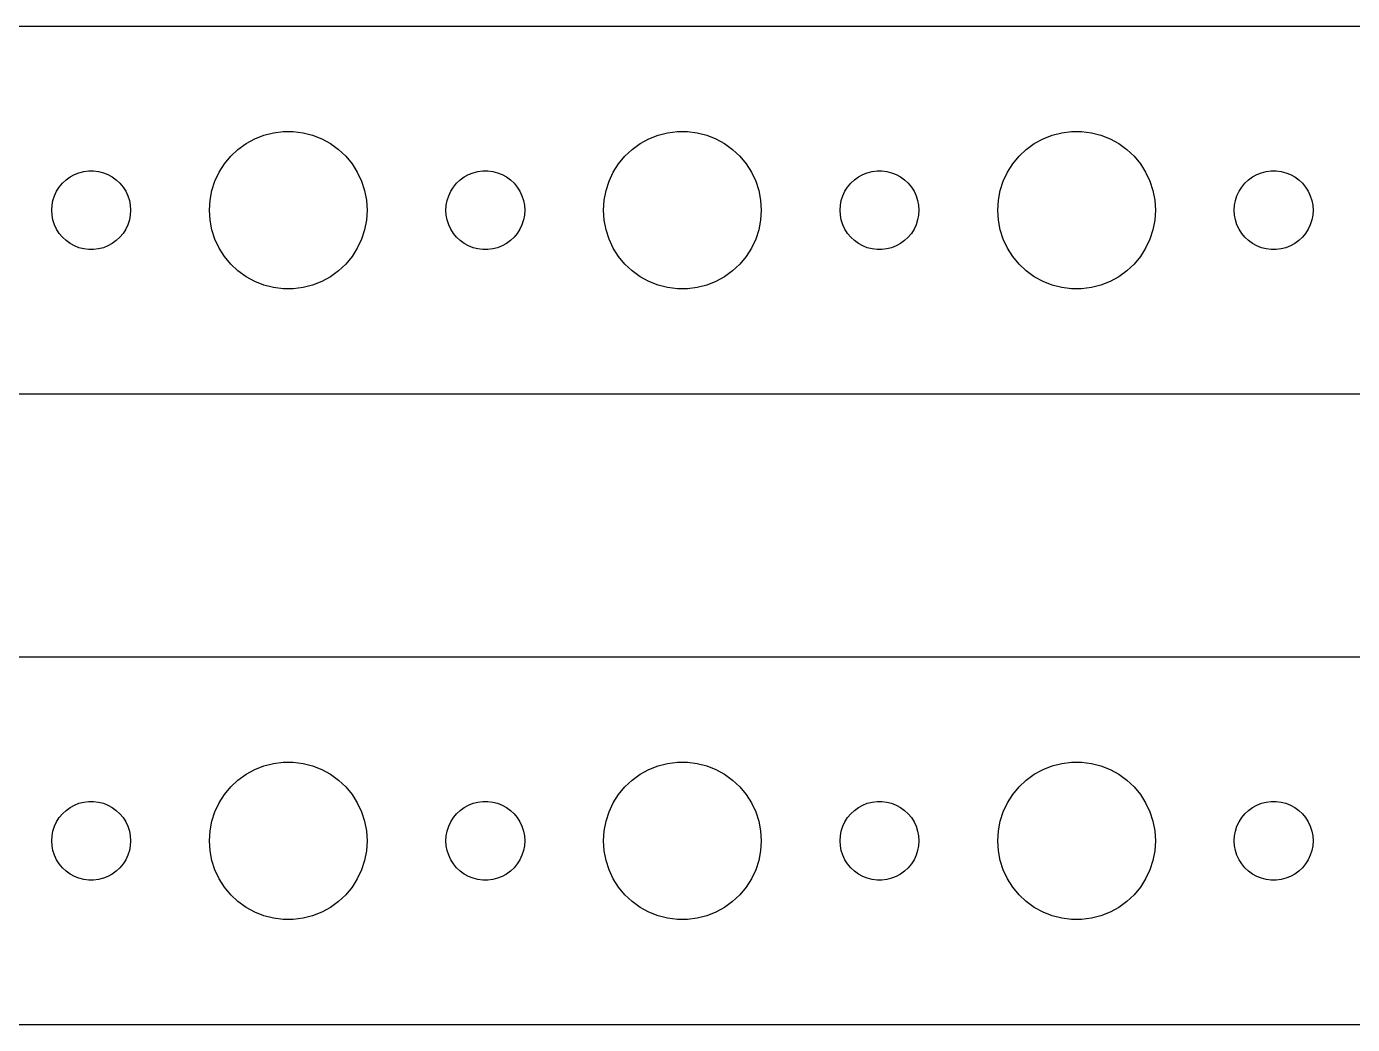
# Model space of a CAD drawing. Header units: metres. Extents: x -194 to 194, y 17 to 55.
# Drawn here: x 42.5 to 93, y 17 to 55 of the extents above; entities that cross this region are included whole.
import ezdxf

# ---------------------------------------------------------------- set-up
doc = ezdxf.new("R2010")
doc.units = ezdxf.units.M

msp = doc.modelspace()

# ---------------------------------------------------------------- linework, layer by layer
for p, q in [((189.814, 54.9901), (-189.814, 54.9901)), ((51.9379, 50.9469), (52.3116, 50.9941)), ((52.3116, 50.9941), (52.6884, 50.9941)), ((52.6884, 50.9941), (53.0621, 50.9469)), ((66.9379, 50.9469), (67.3116, 50.9941)), ((67.3116, 50.9941), (67.6884, 50.9941)), ((67.6884, 50.9941), (68.0621, 50.9469)), ((81.9379, 50.9469), (82.3116, 50.9941)), ((82.3116, 50.9941), (82.6884, 50.9941)), ((82.6884, 50.9941), (83.0621, 50.9469)), ((50.5877, 50.3115), (50.8925, 50.533)), ((50.8925, 50.533), (51.2227, 50.7145)), ((51.2227, 50.7145), (51.5729, 50.8532)), ((51.5729, 50.8532), (51.9379, 50.9469)), ((53.0621, 50.9469), (53.427, 50.8532)), ((53.427, 50.8532), (53.7773, 50.7145)), ((53.7773, 50.7145), (54.1075, 50.533)), ((54.1075, 50.533), (54.4123, 50.3115)), ((65.5877, 50.3115), (65.8925, 50.533)), ((65.8925, 50.533), (66.2227, 50.7145)), ((66.2227, 50.7145), (66.573, 50.8532)), ((66.573, 50.8532), (66.9379, 50.9469)), ((68.0621, 50.9469), (68.427, 50.8532)), ((68.427, 50.8532), (68.7773, 50.7145)), ((68.7773, 50.7145), (69.1075, 50.533)), ((69.1075, 50.533), (69.4123, 50.3115)), ((80.5877, 50.3115), (80.8925, 50.533)), ((80.8925, 50.533), (81.2227, 50.7145)), ((81.2227, 50.7145), (81.573, 50.8532)), ((81.573, 50.8532), (81.9379, 50.9469)), ((83.0621, 50.9469), (83.427, 50.8532)), ((83.427, 50.8532), (83.7773, 50.7145)), ((83.7773, 50.7145), (84.1075, 50.533)), ((84.1075, 50.533), (84.4123, 50.3115)), ((50.0729, 49.7634), (50.3131, 50.0536)), ((50.3131, 50.0536), (50.5877, 50.3115)), ((54.4123, 50.3115), (54.6869, 50.0536)), ((54.6869, 50.0536), (54.927, 49.7634)), ((65.073, 49.7634), (65.3131, 50.0536)), ((65.3131, 50.0536), (65.5877, 50.3115)), ((69.4123, 50.3115), (69.6869, 50.0536)), ((69.6869, 50.0536), (69.927, 49.7634)), ((80.073, 49.7634), (80.3131, 50.0536)), ((80.3131, 50.0536), (80.5877, 50.3115)), ((84.4123, 50.3115), (84.6869, 50.0536)), ((84.6869, 50.0536), (84.927, 49.7634)), ((44.5365, 49.4266), (44.7189, 49.4734)), ((44.7189, 49.4734), (44.9058, 49.497)), ((44.9058, 49.497), (45.0942, 49.497)), ((45.0942, 49.497), (45.2811, 49.4734)), ((45.2811, 49.4734), (45.4635, 49.4266)), ((49.8711, 49.4453), (50.0729, 49.7634)), ((54.927, 49.7634), (55.1289, 49.4453)), ((59.5365, 49.4266), (59.7189, 49.4734)), ((59.7189, 49.4734), (59.9058, 49.497)), ((59.9058, 49.497), (60.0942, 49.497)), ((60.0942, 49.497), (60.2811, 49.4734)), ((60.2811, 49.4734), (60.4635, 49.4266)), ((64.8711, 49.4453), (65.073, 49.7634)), ((69.927, 49.7634), (70.1289, 49.4453)), ((74.5365, 49.4266), (74.7189, 49.4734)), ((74.7189, 49.4734), (74.9058, 49.497)), ((74.9058, 49.497), (75.0942, 49.497)), ((75.0942, 49.497), (75.2811, 49.4734)), ((75.2811, 49.4734), (75.4635, 49.4266)), ((79.8711, 49.4453), (80.073, 49.7634)), ((84.927, 49.7634), (85.1289, 49.4453)), ((89.5365, 49.4266), (89.7189, 49.4734)), ((89.7189, 49.4734), (89.9058, 49.497)), ((89.9058, 49.497), (90.0942, 49.497)), ((90.0942, 49.497), (90.2811, 49.4734)), ((90.2811, 49.4734), (90.4635, 49.4266)), ((43.7865, 48.8817), (43.9065, 49.0268)), ((43.9065, 49.0268), (44.0439, 49.1558)), ((44.0439, 49.1558), (44.1963, 49.2665)), ((44.1963, 49.2665), (44.3613, 49.3572)), ((44.3613, 49.3572), (44.5365, 49.4266)), ((45.4635, 49.4266), (45.6387, 49.3572)), ((45.6387, 49.3572), (45.8037, 49.2665)), ((45.8037, 49.2665), (45.9561, 49.1558)), ((45.9561, 49.1558), (46.0934, 49.0268)), ((46.0934, 49.0268), (46.2135, 48.8817)), ((49.5942, 48.7461), (49.7107, 49.1044)), ((49.7107, 49.1044), (49.8711, 49.4453)), ((55.1289, 49.4453), (55.2893, 49.1044)), ((55.2893, 49.1044), (55.4057, 48.7461)), ((58.7865, 48.8817), (58.9065, 49.0268)), ((58.9065, 49.0268), (59.0439, 49.1558)), ((59.0439, 49.1558), (59.1963, 49.2665)), ((59.1963, 49.2665), (59.3613, 49.3572)), ((59.3613, 49.3572), (59.5365, 49.4266)), ((60.4635, 49.4266), (60.6387, 49.3572)), ((60.6387, 49.3572), (60.8037, 49.2665)), ((60.8037, 49.2665), (60.9561, 49.1558)), ((60.9561, 49.1558), (61.0934, 49.0268)), ((61.0934, 49.0268), (61.2135, 48.8817)), ((64.5943, 48.7461), (64.7107, 49.1044)), ((64.7107, 49.1044), (64.8711, 49.4453)), ((70.1289, 49.4453), (70.2893, 49.1044)), ((70.2893, 49.1044), (70.4057, 48.7461)), ((73.7865, 48.8817), (73.9065, 49.0268)), ((73.9065, 49.0268), (74.0439, 49.1558)), ((74.0439, 49.1558), (74.1963, 49.2665)), ((74.1963, 49.2665), (74.3613, 49.3572)), ((74.3613, 49.3572), (74.5365, 49.4266)), ((75.4635, 49.4266), (75.6387, 49.3572)), ((75.6387, 49.3572), (75.8037, 49.2665)), ((75.8037, 49.2665), (75.9561, 49.1558)), ((75.9561, 49.1558), (76.0934, 49.0268)), ((76.0934, 49.0268), (76.2135, 48.8817)), ((79.5943, 48.7461), (79.7107, 49.1044)), ((79.7107, 49.1044), (79.8711, 49.4453)), ((85.1289, 49.4453), (85.2893, 49.1044)), ((85.2893, 49.1044), (85.4057, 48.7461)), ((88.7865, 48.8817), (88.9065, 49.0268)), ((88.9065, 49.0268), (89.0439, 49.1558)), ((89.0439, 49.1558), (89.1963, 49.2665)), ((89.1963, 49.2665), (89.3613, 49.3572)), ((89.3613, 49.3572), (89.5365, 49.4266)), ((90.4635, 49.4266), (90.6387, 49.3572)), ((90.6387, 49.3572), (90.8037, 49.2665)), ((90.8037, 49.2665), (90.9561, 49.1558)), ((90.9561, 49.1558), (91.0934, 49.0268)), ((91.0934, 49.0268), (91.2135, 48.8817)), ((43.5471, 48.373), (43.6053, 48.5522)), ((43.6053, 48.5522), (43.6855, 48.7226)), ((43.6855, 48.7226), (43.7865, 48.8817)), ((46.2135, 48.8817), (46.3145, 48.7226)), ((46.3145, 48.7226), (46.3947, 48.5522)), ((46.3947, 48.5522), (46.4529, 48.373)), ((49.5237, 48.376), (49.5942, 48.7461)), ((55.4057, 48.7461), (55.4763, 48.376)), ((58.5471, 48.373), (58.6053, 48.5522)), ((58.6053, 48.5522), (58.6855, 48.7226)), ((58.6855, 48.7226), (58.7865, 48.8817)), ((61.2135, 48.8817), (61.3145, 48.7226)), ((61.3145, 48.7226), (61.3947, 48.5522)), ((61.3947, 48.5522), (61.4529, 48.373)), ((64.5237, 48.376), (64.5943, 48.7461)), ((70.4057, 48.7461), (70.4763, 48.376)), ((73.5471, 48.373), (73.6053, 48.5522)), ((73.6053, 48.5522), (73.6855, 48.7226)), ((73.6855, 48.7226), (73.7865, 48.8817)), ((76.2135, 48.8817), (76.3145, 48.7226)), ((76.3145, 48.7226), (76.3947, 48.5522)), ((76.3947, 48.5522), (76.4529, 48.373)), ((79.5237, 48.376), (79.5943, 48.7461)), ((85.4057, 48.7461), (85.4763, 48.376)), ((88.5471, 48.373), (88.6053, 48.5522)), ((88.6053, 48.5522), (88.6855, 48.7226)), ((88.6855, 48.7226), (88.7865, 48.8817)), ((91.2135, 48.8817), (91.3145, 48.7226)), ((91.3145, 48.7226), (91.3947, 48.5522)), ((91.3947, 48.5522), (91.4529, 48.373)), ((43.5, 48), (43.5118, 48.188)), ((43.5118, 47.812), (43.5, 48)), ((43.5118, 48.188), (43.5471, 48.373)), ((46.4529, 48.373), (46.4882, 48.188)), ((46.4882, 48.188), (46.5, 48)), ((46.5, 48), (46.4882, 47.812)), ((49.5, 48), (49.5237, 48.376)), ((49.5237, 47.624), (49.5, 48)), ((55.4763, 48.376), (55.5, 48)), ((55.5, 48), (55.4763, 47.624)), ((58.5, 48), (58.5118, 48.188)), ((58.5118, 47.812), (58.5, 48)), ((58.5118, 48.188), (58.5471, 48.373)), ((61.4529, 48.373), (61.4882, 48.188)), ((61.4882, 48.188), (61.5, 48)), ((61.5, 48), (61.4882, 47.812)), ((64.5, 48), (64.5237, 48.376)), ((64.5237, 47.624), (64.5, 48)), ((70.4763, 48.376), (70.5, 48)), ((70.5, 48), (70.4763, 47.624)), ((73.5, 48), (73.5118, 48.188)), ((73.5118, 47.812), (73.5, 48)), ((73.5118, 48.188), (73.5471, 48.373)), ((76.4529, 48.373), (76.4882, 48.188)), ((76.4882, 48.188), (76.5, 48)), ((76.5, 48), (76.4882, 47.812)), ((79.5, 48), (79.5237, 48.376)), ((79.5237, 47.624), (79.5, 48)), ((85.4763, 48.376), (85.5, 48)), ((85.5, 48), (85.4763, 47.624)), ((88.5, 48), (88.5118, 48.188)), ((88.5118, 47.812), (88.5, 48)), ((88.5118, 48.188), (88.5471, 48.373)), ((91.4529, 48.373), (91.4882, 48.188)), ((91.4882, 48.188), (91.5, 48)), ((91.5, 48), (91.4882, 47.812)), ((43.5471, 47.627), (43.5118, 47.812)), ((43.6053, 47.4478), (43.5471, 47.627)), ((43.6855, 47.2774), (43.6053, 47.4478)), ((46.3947, 47.4478), (46.3145, 47.2774)), ((46.4529, 47.627), (46.3947, 47.4478)), ((46.4882, 47.812), (46.4529, 47.627)), ((49.5942, 47.2539), (49.5237, 47.624)), ((55.4763, 47.624), (55.4057, 47.2539)), ((58.5471, 47.627), (58.5118, 47.812)), ((58.6053, 47.4478), (58.5471, 47.627)), ((58.6855, 47.2774), (58.6053, 47.4478)), ((61.3947, 47.4478), (61.3145, 47.2774)), ((61.4529, 47.627), (61.3947, 47.4478)), ((61.4882, 47.812), (61.4529, 47.627)), ((64.5943, 47.2539), (64.5237, 47.624)), ((70.4763, 47.624), (70.4057, 47.2539)), ((73.5471, 47.627), (73.5118, 47.812)), ((73.6053, 47.4478), (73.5471, 47.627)), ((73.6855, 47.2774), (73.6053, 47.4478)), ((76.3947, 47.4478), (76.3145, 47.2774)), ((76.4529, 47.627), (76.3947, 47.4478)), ((76.4882, 47.812), (76.4529, 47.627)), ((79.5943, 47.2539), (79.5237, 47.624)), ((85.4763, 47.624), (85.4057, 47.2539)), ((88.5471, 47.627), (88.5118, 47.812)), ((88.6053, 47.4478), (88.5471, 47.627)), ((88.6855, 47.2774), (88.6053, 47.4478)), ((91.3947, 47.4478), (91.3145, 47.2774)), ((91.4529, 47.627), (91.3947, 47.4478)), ((91.4882, 47.812), (91.4529, 47.627)), ((43.7865, 47.1183), (43.6855, 47.2774)), ((43.9065, 46.9732), (43.7865, 47.1183)), ((44.0439, 46.8442), (43.9065, 46.9732)), ((46.0934, 46.9732), (45.9561, 46.8442)), ((46.2135, 47.1183), (46.0934, 46.9732)), ((46.3145, 47.2774), (46.2135, 47.1183)), ((49.7107, 46.8956), (49.5942, 47.2539)), ((55.4057, 47.2539), (55.2893, 46.8956)), ((58.7865, 47.1183), (58.6855, 47.2774)), ((58.9065, 46.9732), (58.7865, 47.1183)), ((59.0439, 46.8442), (58.9065, 46.9732)), ((61.0934, 46.9732), (60.9561, 46.8442)), ((61.2135, 47.1183), (61.0934, 46.9732)), ((61.3145, 47.2774), (61.2135, 47.1183)), ((64.7107, 46.8956), (64.5943, 47.2539)), ((70.4057, 47.2539), (70.2893, 46.8956)), ((73.7865, 47.1183), (73.6855, 47.2774)), ((73.9065, 46.9732), (73.7865, 47.1183)), ((74.0439, 46.8442), (73.9065, 46.9732)), ((76.0934, 46.9732), (75.9561, 46.8442)), ((76.2135, 47.1183), (76.0934, 46.9732)), ((76.3145, 47.2774), (76.2135, 47.1183)), ((79.7107, 46.8956), (79.5943, 47.2539)), ((85.4057, 47.2539), (85.2893, 46.8956)), ((88.7865, 47.1183), (88.6855, 47.2774)), ((88.9065, 46.9732), (88.7865, 47.1183)), ((89.0439, 46.8442), (88.9065, 46.9732)), ((91.0934, 46.9732), (90.9561, 46.8442)), ((91.2135, 47.1183), (91.0934, 46.9732)), ((91.3145, 47.2774), (91.2135, 47.1183)), ((44.1963, 46.7335), (44.0439, 46.8442)), ((44.3613, 46.6428), (44.1963, 46.7335)), ((44.5365, 46.5734), (44.3613, 46.6428)), ((44.7189, 46.5266), (44.5365, 46.5734)), ((44.9058, 46.503), (44.7189, 46.5266)), ((45.0942, 46.503), (44.9058, 46.503)), ((45.2811, 46.5266), (45.0942, 46.503)), ((45.4635, 46.5734), (45.2811, 46.5266)), ((45.6387, 46.6428), (45.4635, 46.5734)), ((45.8037, 46.7335), (45.6387, 46.6428)), ((45.9561, 46.8442), (45.8037, 46.7335)), ((49.8711, 46.5547), (49.7107, 46.8956)), ((50.0729, 46.2366), (49.8711, 46.5547)), ((55.1289, 46.5547), (54.927, 46.2366)), ((55.2893, 46.8956), (55.1289, 46.5547)), ((59.1963, 46.7335), (59.0439, 46.8442)), ((59.3613, 46.6428), (59.1963, 46.7335)), ((59.5365, 46.5734), (59.3613, 46.6428)), ((59.7189, 46.5266), (59.5365, 46.5734)), ((59.9058, 46.503), (59.7189, 46.5266)), ((60.0942, 46.503), (59.9058, 46.503)), ((60.2811, 46.5266), (60.0942, 46.503)), ((60.4635, 46.5734), (60.2811, 46.5266)), ((60.6387, 46.6428), (60.4635, 46.5734)), ((60.8037, 46.7335), (60.6387, 46.6428)), ((60.9561, 46.8442), (60.8037, 46.7335)), ((64.8711, 46.5547), (64.7107, 46.8956)), ((65.073, 46.2366), (64.8711, 46.5547)), ((70.1289, 46.5547), (69.927, 46.2366)), ((70.2893, 46.8956), (70.1289, 46.5547)), ((74.1963, 46.7335), (74.0439, 46.8442)), ((74.3613, 46.6428), (74.1963, 46.7335)), ((74.5365, 46.5734), (74.3613, 46.6428)), ((74.7189, 46.5266), (74.5365, 46.5734)), ((74.9058, 46.503), (74.7189, 46.5266)), ((75.0942, 46.503), (74.9058, 46.503)), ((75.2811, 46.5266), (75.0942, 46.503)), ((75.4635, 46.5734), (75.2811, 46.5266)), ((75.6387, 46.6428), (75.4635, 46.5734)), ((75.8037, 46.7335), (75.6387, 46.6428)), ((75.9561, 46.8442), (75.8037, 46.7335)), ((79.8711, 46.5547), (79.7107, 46.8956)), ((80.073, 46.2366), (79.8711, 46.5547)), ((85.1289, 46.5547), (84.927, 46.2366)), ((85.2893, 46.8956), (85.1289, 46.5547)), ((89.1963, 46.7335), (89.0439, 46.8442)), ((89.3613, 46.6428), (89.1963, 46.7335)), ((89.5365, 46.5734), (89.3613, 46.6428)), ((89.7189, 46.5266), (89.5365, 46.5734)), ((89.9058, 46.503), (89.7189, 46.5266)), ((90.0942, 46.503), (89.9058, 46.503)), ((90.2811, 46.5266), (90.0942, 46.503)), ((90.4635, 46.5734), (90.2811, 46.5266)), ((90.6387, 46.6428), (90.4635, 46.5734)), ((90.8037, 46.7335), (90.6387, 46.6428)), ((90.9561, 46.8442), (90.8037, 46.7335)), ((50.3131, 45.9464), (50.0729, 46.2366)), ((50.5877, 45.6885), (50.3131, 45.9464)), ((54.6869, 45.9464), (54.4123, 45.6885)), ((54.927, 46.2366), (54.6869, 45.9464)), ((65.3131, 45.9464), (65.073, 46.2366)), ((65.5877, 45.6885), (65.3131, 45.9464)), ((69.6869, 45.9464), (69.4123, 45.6885)), ((69.927, 46.2366), (69.6869, 45.9464)), ((80.3131, 45.9464), (80.073, 46.2366)), ((80.5877, 45.6885), (80.3131, 45.9464)), ((84.6869, 45.9464), (84.4123, 45.6885)), ((84.927, 46.2366), (84.6869, 45.9464)), ((50.8925, 45.467), (50.5877, 45.6885)), ((51.2227, 45.2855), (50.8925, 45.467)), ((54.1075, 45.467), (53.7773, 45.2855)), ((54.4123, 45.6885), (54.1075, 45.467)), ((65.8925, 45.467), (65.5877, 45.6885)), ((66.2227, 45.2855), (65.8925, 45.467)), ((69.1075, 45.467), (68.7773, 45.2855)), ((69.4123, 45.6885), (69.1075, 45.467)), ((80.8925, 45.467), (80.5877, 45.6885)), ((81.2227, 45.2855), (80.8925, 45.467)), ((84.1075, 45.467), (83.7773, 45.2855)), ((84.4123, 45.6885), (84.1075, 45.467)), ((51.5729, 45.1468), (51.2227, 45.2855)), ((51.9379, 45.0531), (51.5729, 45.1468)), ((52.3116, 45.0059), (51.9379, 45.0531)), ((52.6884, 45.0059), (52.3116, 45.0059)), ((53.0621, 45.0531), (52.6884, 45.0059)), ((53.427, 45.1468), (53.0621, 45.0531)), ((53.7773, 45.2855), (53.427, 45.1468)), ((66.573, 45.1468), (66.2227, 45.2855)), ((66.9379, 45.0531), (66.573, 45.1468)), ((67.3116, 45.0059), (66.9379, 45.0531)), ((67.6884, 45.0059), (67.3116, 45.0059)), ((68.0621, 45.0531), (67.6884, 45.0059)), ((68.427, 45.1468), (68.0621, 45.0531)), ((68.7773, 45.2855), (68.427, 45.1468)), ((81.573, 45.1468), (81.2227, 45.2855)), ((81.9379, 45.0531), (81.573, 45.1468)), ((82.3116, 45.0059), (81.9379, 45.0531)), ((82.6884, 45.0059), (82.3116, 45.0059)), ((83.0621, 45.0531), (82.6884, 45.0059)), ((83.427, 45.1468), (83.0621, 45.0531)), ((83.7773, 45.2855), (83.427, 45.1468)), ((-189.814, 41.0099), (189.814, 41.0099)), ((189.814, 30.9901), (-189.814, 30.9901)), ((51.2227, 26.7145), (51.5729, 26.8532)), ((51.5729, 26.8532), (51.9379, 26.9469)), ((51.9379, 26.9469), (52.3116, 26.9941)), ((52.3116, 26.9941), (52.6884, 26.9941)), ((52.6884, 26.9941), (53.0621, 26.9469)), ((53.0621, 26.9469), (53.427, 26.8532)), ((53.427, 26.8532), (53.7773, 26.7145)), ((66.2227, 26.7145), (66.573, 26.8532)), ((66.573, 26.8532), (66.9379, 26.9469)), ((66.9379, 26.9469), (67.3116, 26.9941)), ((67.3116, 26.9941), (67.6884, 26.9941)), ((67.6884, 26.9941), (68.0621, 26.9469)), ((68.0621, 26.9469), (68.427, 26.8532)), ((68.427, 26.8532), (68.7773, 26.7145)), ((81.2227, 26.7145), (81.573, 26.8532)), ((81.573, 26.8532), (81.9379, 26.9469)), ((81.9379, 26.9469), (82.3116, 26.9941)), ((82.3116, 26.9941), (82.6884, 26.9941)), ((82.6884, 26.9941), (83.0621, 26.9469)), ((83.0621, 26.9469), (83.427, 26.8532)), ((83.427, 26.8532), (83.7773, 26.7145)), ((50.3131, 26.0536), (50.5877, 26.3115)), ((50.5877, 26.3115), (50.8925, 26.533)), ((50.8925, 26.533), (51.2227, 26.7145)), ((53.7773, 26.7145), (54.1075, 26.533)), ((54.1075, 26.533), (54.4123, 26.3115)), ((54.4123, 26.3115), (54.6869, 26.0536)), ((65.3131, 26.0536), (65.5877, 26.3115)), ((65.5877, 26.3115), (65.8925, 26.533)), ((65.8925, 26.533), (66.2227, 26.7145)), ((68.7773, 26.7145), (69.1075, 26.533)), ((69.1075, 26.533), (69.4123, 26.3115)), ((69.4123, 26.3115), (69.6869, 26.0536)), ((80.3131, 26.0536), (80.5877, 26.3115)), ((80.5877, 26.3115), (80.8925, 26.533)), ((80.8925, 26.533), (81.2227, 26.7145)), ((83.7773, 26.7145), (84.1075, 26.533)), ((84.1075, 26.533), (84.4123, 26.3115)), ((84.4123, 26.3115), (84.6869, 26.0536)), ((49.8711, 25.4453), (50.0729, 25.7634)), ((50.0729, 25.7634), (50.3131, 26.0536)), ((54.6869, 26.0536), (54.927, 25.7634)), ((54.927, 25.7634), (55.1289, 25.4453)), ((64.8711, 25.4453), (65.073, 25.7634)), ((65.073, 25.7634), (65.3131, 26.0536)), ((69.6869, 26.0536), (69.927, 25.7634)), ((69.927, 25.7634), (70.1289, 25.4453)), ((79.8711, 25.4453), (80.073, 25.7634)), ((80.073, 25.7634), (80.3131, 26.0536)), ((84.6869, 26.0536), (84.927, 25.7634)), ((84.927, 25.7634), (85.1289, 25.4453)), ((44.0439, 25.1558), (44.1963, 25.2665)), ((44.1963, 25.2665), (44.3613, 25.3572)), ((44.3613, 25.3572), (44.5365, 25.4266)), ((44.5365, 25.4266), (44.7189, 25.4734)), ((44.7189, 25.4734), (44.9058, 25.497)), ((44.9058, 25.497), (45.0942, 25.497)), ((45.0942, 25.497), (45.2811, 25.4734)), ((45.2811, 25.4734), (45.4635, 25.4266)), ((45.4635, 25.4266), (45.6387, 25.3572)), ((45.6387, 25.3572), (45.8037, 25.2665)), ((45.8037, 25.2665), (45.9561, 25.1558)), ((49.7107, 25.1044), (49.8711, 25.4453)), ((55.1289, 25.4453), (55.2893, 25.1044)), ((59.0439, 25.1558), (59.1963, 25.2665)), ((59.1963, 25.2665), (59.3613, 25.3572)), ((59.3613, 25.3572), (59.5365, 25.4266)), ((59.5365, 25.4266), (59.7189, 25.4734)), ((59.7189, 25.4734), (59.9058, 25.497)), ((59.9058, 25.497), (60.0942, 25.497)), ((60.0942, 25.497), (60.2811, 25.4734)), ((60.2811, 25.4734), (60.4635, 25.4266)), ((60.4635, 25.4266), (60.6387, 25.3572)), ((60.6387, 25.3572), (60.8037, 25.2665)), ((60.8037, 25.2665), (60.9561, 25.1558)), ((64.7107, 25.1044), (64.8711, 25.4453)), ((70.1289, 25.4453), (70.2893, 25.1044)), ((74.0439, 25.1558), (74.1963, 25.2665)), ((74.1963, 25.2665), (74.3613, 25.3572)), ((74.3613, 25.3572), (74.5365, 25.4266)), ((74.5365, 25.4266), (74.7189, 25.4734)), ((74.7189, 25.4734), (74.9058, 25.497)), ((74.9058, 25.497), (75.0942, 25.497)), ((75.0942, 25.497), (75.2811, 25.4734)), ((75.2811, 25.4734), (75.4635, 25.4266)), ((75.4635, 25.4266), (75.6387, 25.3572)), ((75.6387, 25.3572), (75.8037, 25.2665)), ((75.8037, 25.2665), (75.9561, 25.1558)), ((79.7107, 25.1044), (79.8711, 25.4453)), ((85.1289, 25.4453), (85.2893, 25.1044)), ((89.0439, 25.1558), (89.1963, 25.2665)), ((89.1963, 25.2665), (89.3613, 25.3572)), ((89.3613, 25.3572), (89.5365, 25.4266)), ((89.5365, 25.4266), (89.7189, 25.4734)), ((89.7189, 25.4734), (89.9058, 25.497)), ((89.9058, 25.497), (90.0942, 25.497)), ((90.0942, 25.497), (90.2811, 25.4734)), ((90.2811, 25.4734), (90.4635, 25.4266)), ((90.4635, 25.4266), (90.6387, 25.3572)), ((90.6387, 25.3572), (90.8037, 25.2665)), ((90.8037, 25.2665), (90.9561, 25.1558)), ((43.6855, 24.7226), (43.7865, 24.8817)), ((43.7865, 24.8817), (43.9065, 25.0268)), ((43.9065, 25.0268), (44.0439, 25.1558)), ((45.9561, 25.1558), (46.0934, 25.0268)), ((46.0934, 25.0268), (46.2135, 24.8817)), ((46.2135, 24.8817), (46.3145, 24.7226)), ((49.5237, 24.376), (49.5942, 24.7461)), ((49.5942, 24.7461), (49.7107, 25.1044)), ((55.2893, 25.1044), (55.4057, 24.7461)), ((55.4057, 24.7461), (55.4763, 24.376)), ((58.6855, 24.7226), (58.7865, 24.8817)), ((58.7865, 24.8817), (58.9065, 25.0268)), ((58.9065, 25.0268), (59.0439, 25.1558)), ((60.9561, 25.1558), (61.0934, 25.0268)), ((61.0934, 25.0268), (61.2135, 24.8817)), ((61.2135, 24.8817), (61.3145, 24.7226)), ((64.5237, 24.376), (64.5943, 24.7461)), ((64.5943, 24.7461), (64.7107, 25.1044)), ((70.2893, 25.1044), (70.4057, 24.7461)), ((70.4057, 24.7461), (70.4763, 24.376)), ((73.6855, 24.7226), (73.7865, 24.8817)), ((73.7865, 24.8817), (73.9065, 25.0268)), ((73.9065, 25.0268), (74.0439, 25.1558)), ((75.9561, 25.1558), (76.0934, 25.0268)), ((76.0934, 25.0268), (76.2135, 24.8817)), ((76.2135, 24.8817), (76.3145, 24.7226)), ((79.5237, 24.376), (79.5943, 24.7461)), ((79.5943, 24.7461), (79.7107, 25.1044)), ((85.2893, 25.1044), (85.4057, 24.7461)), ((85.4057, 24.7461), (85.4763, 24.376)), ((88.6855, 24.7226), (88.7865, 24.8817)), ((88.7865, 24.8817), (88.9065, 25.0268)), ((88.9065, 25.0268), (89.0439, 25.1558)), ((90.9561, 25.1558), (91.0934, 25.0268)), ((91.0934, 25.0268), (91.2135, 24.8817)), ((91.2135, 24.8817), (91.3145, 24.7226)), ((43.5118, 24.188), (43.5471, 24.373)), ((43.5471, 24.373), (43.6053, 24.5522)), ((43.6053, 24.5522), (43.6855, 24.7226)), ((46.3145, 24.7226), (46.3947, 24.5522)), ((46.3947, 24.5522), (46.4529, 24.373)), ((46.4529, 24.373), (46.4882, 24.188)), ((49.5, 24), (49.5237, 24.376)), ((55.4763, 24.376), (55.5, 24)), ((58.5118, 24.188), (58.5471, 24.373)), ((58.5471, 24.373), (58.6053, 24.5522)), ((58.6053, 24.5522), (58.6855, 24.7226)), ((61.3145, 24.7226), (61.3947, 24.5522)), ((61.3947, 24.5522), (61.4529, 24.373)), ((61.4529, 24.373), (61.4882, 24.188)), ((64.5, 24), (64.5237, 24.376)), ((70.4763, 24.376), (70.5, 24)), ((73.5118, 24.188), (73.5471, 24.373)), ((73.5471, 24.373), (73.6053, 24.5522)), ((73.6053, 24.5522), (73.6855, 24.7226)), ((76.3145, 24.7226), (76.3947, 24.5522)), ((76.3947, 24.5522), (76.4529, 24.373)), ((76.4529, 24.373), (76.4882, 24.188)), ((79.5, 24), (79.5237, 24.376)), ((85.4763, 24.376), (85.5, 24)), ((88.5118, 24.188), (88.5471, 24.373)), ((88.5471, 24.373), (88.6053, 24.5522)), ((88.6053, 24.5522), (88.6855, 24.7226)), ((91.3145, 24.7226), (91.3947, 24.5522)), ((91.3947, 24.5522), (91.4529, 24.373)), ((91.4529, 24.373), (91.4882, 24.188)), ((43.5, 24), (43.5118, 24.188)), ((43.5118, 23.812), (43.5, 24)), ((43.5471, 23.627), (43.5118, 23.812)), ((46.4882, 23.812), (46.4529, 23.627)), ((46.4882, 24.188), (46.5, 24)), ((46.5, 24), (46.4882, 23.812)), ((49.5237, 23.624), (49.5, 24)), ((55.5, 24), (55.4763, 23.624)), ((58.5, 24), (58.5118, 24.188)), ((58.5118, 23.812), (58.5, 24)), ((58.5471, 23.627), (58.5118, 23.812)), ((61.4882, 23.812), (61.4529, 23.627)), ((61.4882, 24.188), (61.5, 24)), ((61.5, 24), (61.4882, 23.812)), ((64.5237, 23.624), (64.5, 24)), ((70.5, 24), (70.4763, 23.624)), ((73.5, 24), (73.5118, 24.188)), ((73.5118, 23.812), (73.5, 24)), ((73.5471, 23.627), (73.5118, 23.812)), ((76.4882, 23.812), (76.4529, 23.627)), ((76.4882, 24.188), (76.5, 24)), ((76.5, 24), (76.4882, 23.812)), ((79.5237, 23.624), (79.5, 24)), ((85.5, 24), (85.4763, 23.624)), ((88.5, 24), (88.5118, 24.188)), ((88.5118, 23.812), (88.5, 24)), ((88.5471, 23.627), (88.5118, 23.812)), ((91.4882, 23.812), (91.4529, 23.627)), ((91.4882, 24.188), (91.5, 24)), ((91.5, 24), (91.4882, 23.812)), ((43.6053, 23.4478), (43.5471, 23.627)), ((43.6855, 23.2774), (43.6053, 23.4478)), ((43.7865, 23.1183), (43.6855, 23.2774)), ((46.3145, 23.2774), (46.2135, 23.1183)), ((46.3947, 23.4478), (46.3145, 23.2774)), ((46.4529, 23.627), (46.3947, 23.4478)), ((49.5942, 23.2539), (49.5237, 23.624)), ((49.7107, 22.8956), (49.5942, 23.2539)), ((55.4057, 23.2539), (55.2893, 22.8956)), ((55.4763, 23.624), (55.4057, 23.2539)), ((58.6053, 23.4478), (58.5471, 23.627)), ((58.6855, 23.2774), (58.6053, 23.4478)), ((58.7865, 23.1183), (58.6855, 23.2774)), ((61.3145, 23.2774), (61.2135, 23.1183)), ((61.3947, 23.4478), (61.3145, 23.2774)), ((61.4529, 23.627), (61.3947, 23.4478)), ((64.5943, 23.2539), (64.5237, 23.624)), ((64.7107, 22.8956), (64.5943, 23.2539)), ((70.4057, 23.2539), (70.2893, 22.8956)), ((70.4763, 23.624), (70.4057, 23.2539)), ((73.6053, 23.4478), (73.5471, 23.627)), ((73.6855, 23.2774), (73.6053, 23.4478)), ((73.7865, 23.1183), (73.6855, 23.2774)), ((76.3145, 23.2774), (76.2135, 23.1183)), ((76.3947, 23.4478), (76.3145, 23.2774)), ((76.4529, 23.627), (76.3947, 23.4478)), ((79.5943, 23.2539), (79.5237, 23.624)), ((79.7107, 22.8956), (79.5943, 23.2539)), ((85.4057, 23.2539), (85.2893, 22.8956)), ((85.4763, 23.624), (85.4057, 23.2539)), ((88.6053, 23.4478), (88.5471, 23.627)), ((88.6855, 23.2774), (88.6053, 23.4478)), ((88.7865, 23.1183), (88.6855, 23.2774)), ((91.3145, 23.2774), (91.2135, 23.1183)), ((91.3947, 23.4478), (91.3145, 23.2774)), ((91.4529, 23.627), (91.3947, 23.4478)), ((43.9065, 22.9732), (43.7865, 23.1183)), ((44.0439, 22.8442), (43.9065, 22.9732)), ((44.1963, 22.7335), (44.0439, 22.8442)), ((44.3613, 22.6428), (44.1963, 22.7335)), ((45.8037, 22.7335), (45.6387, 22.6428)), ((45.9561, 22.8442), (45.8037, 22.7335)), ((46.0934, 22.9732), (45.9561, 22.8442)), ((46.2135, 23.1183), (46.0934, 22.9732)), ((49.8711, 22.5547), (49.7107, 22.8956)), ((55.2893, 22.8956), (55.1289, 22.5547)), ((58.9065, 22.9732), (58.7865, 23.1183)), ((59.0439, 22.8442), (58.9065, 22.9732)), ((59.1963, 22.7335), (59.0439, 22.8442)), ((59.3613, 22.6428), (59.1963, 22.7335)), ((60.8037, 22.7335), (60.6387, 22.6428)), ((60.9561, 22.8442), (60.8037, 22.7335)), ((61.0934, 22.9732), (60.9561, 22.8442)), ((61.2135, 23.1183), (61.0934, 22.9732)), ((64.8711, 22.5547), (64.7107, 22.8956)), ((70.2893, 22.8956), (70.1289, 22.5547)), ((73.9065, 22.9732), (73.7865, 23.1183)), ((74.0439, 22.8442), (73.9065, 22.9732)), ((74.1963, 22.7335), (74.0439, 22.8442)), ((74.3613, 22.6428), (74.1963, 22.7335)), ((75.8037, 22.7335), (75.6387, 22.6428)), ((75.9561, 22.8442), (75.8037, 22.7335)), ((76.0934, 22.9732), (75.9561, 22.8442)), ((76.2135, 23.1183), (76.0934, 22.9732)), ((79.8711, 22.5547), (79.7107, 22.8956)), ((85.2893, 22.8956), (85.1289, 22.5547)), ((88.9065, 22.9732), (88.7865, 23.1183)), ((89.0439, 22.8442), (88.9065, 22.9732)), ((89.1963, 22.7335), (89.0439, 22.8442)), ((89.3613, 22.6428), (89.1963, 22.7335)), ((90.8037, 22.7335), (90.6387, 22.6428)), ((90.9561, 22.8442), (90.8037, 22.7335)), ((91.0934, 22.9732), (90.9561, 22.8442)), ((91.2135, 23.1183), (91.0934, 22.9732)), ((44.5365, 22.5734), (44.3613, 22.6428)), ((44.7189, 22.5266), (44.5365, 22.5734)), ((44.9058, 22.503), (44.7189, 22.5266)), ((45.0942, 22.503), (44.9058, 22.503)), ((45.2811, 22.5266), (45.0942, 22.503)), ((45.4635, 22.5734), (45.2811, 22.5266)), ((45.6387, 22.6428), (45.4635, 22.5734)), ((50.0729, 22.2366), (49.8711, 22.5547)), ((50.3131, 21.9464), (50.0729, 22.2366)), ((54.927, 22.2366), (54.6869, 21.9464)), ((55.1289, 22.5547), (54.927, 22.2366)), ((59.5365, 22.5734), (59.3613, 22.6428)), ((59.7189, 22.5266), (59.5365, 22.5734)), ((59.9058, 22.503), (59.7189, 22.5266)), ((60.0942, 22.503), (59.9058, 22.503)), ((60.2811, 22.5266), (60.0942, 22.503)), ((60.4635, 22.5734), (60.2811, 22.5266)), ((60.6387, 22.6428), (60.4635, 22.5734)), ((65.073, 22.2366), (64.8711, 22.5547)), ((65.3131, 21.9464), (65.073, 22.2366)), ((69.927, 22.2366), (69.6869, 21.9464)), ((70.1289, 22.5547), (69.927, 22.2366)), ((74.5365, 22.5734), (74.3613, 22.6428)), ((74.7189, 22.5266), (74.5365, 22.5734)), ((74.9058, 22.503), (74.7189, 22.5266)), ((75.0942, 22.503), (74.9058, 22.503)), ((75.2811, 22.5266), (75.0942, 22.503)), ((75.4635, 22.5734), (75.2811, 22.5266)), ((75.6387, 22.6428), (75.4635, 22.5734)), ((80.073, 22.2366), (79.8711, 22.5547)), ((80.3131, 21.9464), (80.073, 22.2366)), ((84.927, 22.2366), (84.6869, 21.9464)), ((85.1289, 22.5547), (84.927, 22.2366)), ((89.5365, 22.5734), (89.3613, 22.6428)), ((89.7189, 22.5266), (89.5365, 22.5734)), ((89.9058, 22.503), (89.7189, 22.5266)), ((90.0942, 22.503), (89.9058, 22.503)), ((90.2811, 22.5266), (90.0942, 22.503)), ((90.4635, 22.5734), (90.2811, 22.5266)), ((90.6387, 22.6428), (90.4635, 22.5734)), ((50.5877, 21.6885), (50.3131, 21.9464)), ((54.6869, 21.9464), (54.4123, 21.6885)), ((65.5877, 21.6885), (65.3131, 21.9464)), ((69.6869, 21.9464), (69.4123, 21.6885)), ((80.5877, 21.6885), (80.3131, 21.9464)), ((84.6869, 21.9464), (84.4123, 21.6885)), ((50.8925, 21.467), (50.5877, 21.6885)), ((51.2227, 21.2855), (50.8925, 21.467)), ((51.5729, 21.1468), (51.2227, 21.2855)), ((53.7773, 21.2855), (53.427, 21.1468)), ((54.1075, 21.467), (53.7773, 21.2855)), ((54.4123, 21.6885), (54.1075, 21.467)), ((65.8925, 21.467), (65.5877, 21.6885)), ((66.2227, 21.2855), (65.8925, 21.467)), ((66.573, 21.1468), (66.2227, 21.2855)), ((68.7773, 21.2855), (68.427, 21.1468)), ((69.1075, 21.467), (68.7773, 21.2855)), ((69.4123, 21.6885), (69.1075, 21.467)), ((80.8925, 21.467), (80.5877, 21.6885)), ((81.2227, 21.2855), (80.8925, 21.467)), ((81.573, 21.1468), (81.2227, 21.2855)), ((83.7773, 21.2855), (83.427, 21.1468)), ((84.1075, 21.467), (83.7773, 21.2855)), ((84.4123, 21.6885), (84.1075, 21.467)), ((51.9379, 21.0531), (51.5729, 21.1468)), ((52.3116, 21.0059), (51.9379, 21.0531)), ((52.6884, 21.0059), (52.3116, 21.0059)), ((53.0621, 21.0531), (52.6884, 21.0059)), ((53.427, 21.1468), (53.0621, 21.0531)), ((66.9379, 21.0531), (66.573, 21.1468)), ((67.3116, 21.0059), (66.9379, 21.0531)), ((67.6884, 21.0059), (67.3116, 21.0059)), ((68.0621, 21.0531), (67.6884, 21.0059)), ((68.427, 21.1468), (68.0621, 21.0531)), ((81.9379, 21.0531), (81.573, 21.1468)), ((82.3116, 21.0059), (81.9379, 21.0531)), ((82.6884, 21.0059), (82.3116, 21.0059)), ((83.0621, 21.0531), (82.6884, 21.0059)), ((83.427, 21.1468), (83.0621, 21.0531)), ((-189.814, 17.0099), (189.814, 17.0099))]:
    msp.add_line(p, q)

doc.saveas('drawing.dxf')
